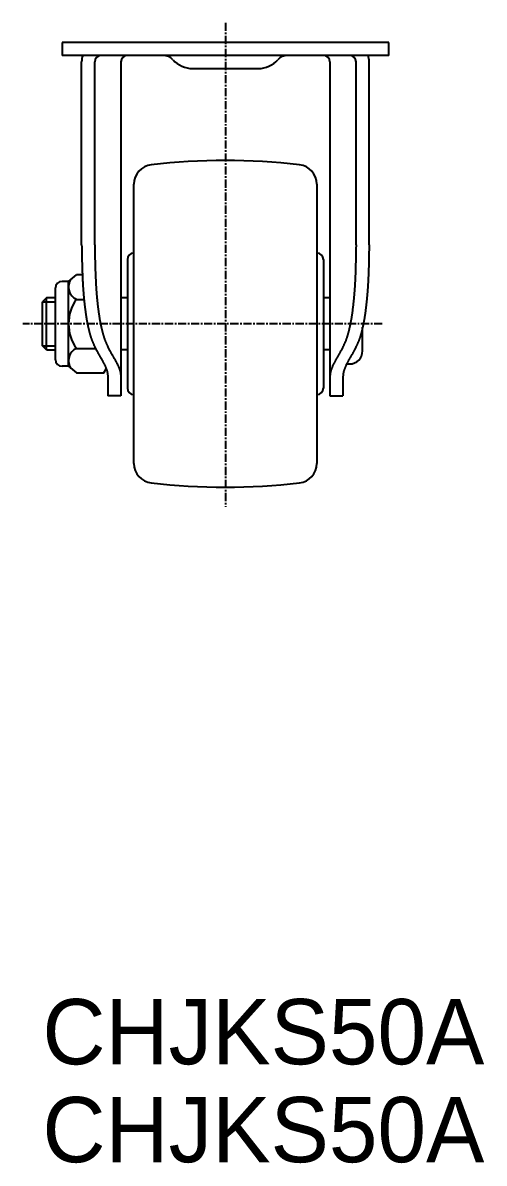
# Model space of a CAD drawing. Extents: x -3609 to -3385, y -128 to 165.
# Drawn here: x -3608.9 to -3538.3, y -124.9 to 49.7 of the extents above; entities that cross this region are included whole.
import ezdxf

# ---------------------------------------------------------------- set-up
doc = ezdxf.new("R2010")
doc.units = 0
doc.linetypes.add('CENTER', pattern=[2, 1.25, -0.25, 0.25, -0.25])
doc.layers.get('0').update_dxf_attribs({"linetype": 'CONTINUOUS'})
doc.layers.get('DEFPOINTS').update_dxf_attribs({"linetype": 'CONTINUOUS'})
doc.layers.add('CENTER', color=1, linetype='CENTER')

msp = doc.modelspace()

# ---------------------------------------------------------------- linework, layer by layer
at = {"color": 7, "linetype": 'CONTINUOUS'}
for p, q in [((-3552.86, 46.7), (-3602.86, 46.7)), ((-3602.86, 46.7), (-3602.86, 44.7)), ((-3552.86, 44.7), (-3552.86, 46.7)), ((-3552.86, 44.7), (-3602.86, 44.7)), ((-3599.86, 15.7), (-3599.86, 43.7)), ((-3597.86, 15.7), (-3597.86, 43.7)), ((-3593.86, 43.7), (-3593.86, -7.4)), ((-3561.86, 43.7), (-3561.86, -7.4)), ((-3557.86, 15.7), (-3557.86, 43.7)), ((-3555.86, 15.7), (-3555.86, 43.7)), ((-3582.89, 42.7), (-3572.82, 42.7)), ((-3591.86, -17.78), (-3591.86, 24.97)), ((-3563.86, 24.97), (-3563.86, -17.78)), ((-3591.86, 14.44), (-3591.91, 14.44)), ((-3563.86, 14.44), (-3563.81, 14.44)), ((-3592.86, 13.44), (-3592.86, -6.24)), ((-3562.86, 13.44), (-3562.86, -6.24)), ((-3601.86, 10.1), (-3600.66, 11.1)), ((-3599.74, 11.1), (-3600.66, 11.1)), ((-3603.86, -1.9), (-3603.86, 9.1)), ((-3601.86, 10.1), (-3602.86, 10.1)), ((-3601.86, -2.9), (-3601.86, 10.1)), ((-3605.23, 7.6), (-3605.86, 6.97)), ((-3605.23, -0.4), (-3605.23, 7.6)), ((-3603.86, 7.6), (-3605.23, 7.6)), ((-3600.66, 7.35), (-3599.5, 7.35)), ((-3592.86, 7.6), (-3593.86, 7.6)), ((-3561.86, 7.6), (-3562.86, 7.6)), ((-3605.86, 0.22), (-3605.86, 6.97)), ((-3556.86, -0.55), (-3556.86, 3.07)), ((-3605.23, -0.4), (-3605.86, 0.22)), ((-3605.23, -0.4), (-3603.86, -0.4)), ((-3600.66, -0.16), (-3597.73, -0.16)), ((-3592.86, -0.4), (-3593.86, -0.4)), ((-3561.86, -0.4), (-3562.86, -0.4)), ((-3601.86, -2.9), (-3602.86, -2.9)), ((-3601.86, -2.9), (-3600.66, -3.91)), ((-3596.44, -3.91), (-3596.09, -3.3)), ((-3559.3, -2.55), (-3558.86, -2.55)), ((-3600.66, -3.91), (-3596.44, -3.91)), ((-3595.86, -4.4), (-3595.86, -7.4)), ((-3559.86, -4.4), (-3559.86, -7.4)), ((-3593.86, -7.4), (-3595.86, -7.4)), ((-3591.86, -7.25), (-3591.91, -7.24)), ((-3563.86, -7.25), (-3563.81, -7.24)), ((-3561.86, -7.4), (-3559.86, -7.4))]:
    msp.add_line(p, q, dxfattribs=at)
at = {"color": 3, "linetype": 'CONTINUOUS'}
for p, q in [((-3605.86, 6.97), (-3603.86, 6.97)), ((-3605.86, 0.22), (-3603.86, 0.22))]:
    msp.add_line(p, q, dxfattribs=at)
at = {"color": 7}
for points in [[(-3599.86, 15.7, 0), (-3599.86, 15.65, 0), (-3599.86, 15.59, 0), (-3599.86, 15.54, 0), (-3599.85, 15.49, 0), (-3599.85, 15.43, 0), (-3599.85, 15.38, 0), (-3599.85, 15.32, 0), (-3599.85, 15.27, 0), (-3599.85, 15.21, 0), (-3599.85, 15.16, 0), (-3599.85, 15.11, 0), (-3599.85, 15.05, 0), (-3599.85, 15, 0), (-3599.85, 14.94, 0), (-3599.84, 14.89, 0), (-3599.84, 14.83, 0), (-3599.84, 14.78, 0), (-3599.84, 14.72, 0), (-3599.84, 14.67, 0), (-3599.84, 14.62, 0), (-3599.84, 14.56, 0), (-3599.84, 14.51, 0), (-3599.84, 14.45, 0), (-3599.84, 14.4, 0), (-3599.83, 14.34, 0), (-3599.83, 14.29, 0), (-3599.83, 14.23, 0), (-3599.83, 14.18, 0), (-3599.83, 14.13, 0), (-3599.83, 14.07, 0), (-3599.83, 14.02, 0), (-3599.83, 13.96, 0), (-3599.83, 13.91, 0), (-3599.82, 13.85, 0), (-3599.82, 13.8, 0), (-3599.82, 13.75, 0), (-3599.82, 13.69, 0), (-3599.82, 13.64, 0), (-3599.82, 13.58, 0), (-3599.82, 13.53, 0), (-3599.82, 13.47, 0), (-3599.82, 13.42, 0), (-3599.81, 13.37, 0), (-3599.81, 13.31, 0), (-3599.81, 13.26, 0), (-3599.81, 13.2, 0), (-3599.81, 13.15, 0), (-3599.81, 13.09, 0), (-3599.81, 13.04, 0), (-3599.8, 12.98, 0), (-3599.8, 12.93, 0), (-3599.8, 12.88, 0), (-3599.8, 12.82, 0), (-3599.8, 12.77, 0), (-3599.8, 12.71, 0), (-3599.8, 12.66, 0), (-3599.79, 12.6, 0), (-3599.79, 12.55, 0), (-3599.79, 12.5, 0), (-3599.79, 12.44, 0), (-3599.79, 12.39, 0), (-3599.79, 12.33, 0), (-3599.79, 12.28, 0), (-3599.78, 12.22, 0), (-3599.78, 12.17, 0), (-3599.78, 12.12, 0), (-3599.78, 12.06, 0), (-3599.78, 12.01, 0), (-3599.77, 11.95, 0), (-3599.77, 11.9, 0), (-3599.77, 11.84, 0), (-3599.77, 11.79, 0), (-3599.77, 11.73, 0), (-3599.77, 11.68, 0), (-3599.76, 11.63, 0), (-3599.76, 11.57, 0), (-3599.76, 11.52, 0), (-3599.76, 11.46, 0), (-3599.76, 11.41, 0), (-3599.75, 11.35, 0), (-3599.75, 11.3, 0), (-3599.75, 11.25, 0), (-3599.75, 11.19, 0), (-3599.75, 11.14, 0), (-3599.74, 11.08, 0), (-3599.74, 11.03, 0), (-3599.74, 10.97, 0), (-3599.74, 10.92, 0), (-3599.73, 10.87, 0), (-3599.73, 10.81, 0), (-3599.73, 10.76, 0), (-3599.73, 10.7, 0), (-3599.72, 10.65, 0), (-3599.72, 10.6, 0), (-3599.72, 10.54, 0), (-3599.72, 10.49, 0), (-3599.71, 10.43, 0), (-3599.71, 10.38, 0), (-3599.71, 10.32, 0), (-3599.71, 10.27, 0), (-3599.7, 10.22, 0), (-3599.7, 10.16, 0), (-3599.7, 10.11, 0), (-3599.69, 10.05, 0), (-3599.69, 10, 0), (-3599.69, 9.94, 0), (-3599.69, 9.89, 0), (-3599.68, 9.84, 0), (-3599.68, 9.78, 0), (-3599.68, 9.73, 0), (-3599.67, 9.67, 0), (-3599.67, 9.62, 0), (-3599.67, 9.57, 0), (-3599.66, 9.51, 0), (-3599.66, 9.46, 0), (-3599.66, 9.4, 0), (-3599.65, 9.35, 0), (-3599.65, 9.29, 0), (-3599.65, 9.24, 0), (-3599.64, 9.19, 0), (-3599.64, 9.13, 0), (-3599.64, 9.08, 0), (-3599.63, 9.02, 0), (-3599.63, 8.97, 0), (-3599.63, 8.92, 0), (-3599.62, 8.86, 0), (-3599.62, 8.81, 0), (-3599.61, 8.75, 0), (-3599.61, 8.7, 0), (-3599.61, 8.64, 0), (-3599.6, 8.59, 0), (-3599.6, 8.54, 0), (-3599.59, 8.48, 0), (-3599.59, 8.43, 0), (-3599.59, 8.37, 0), (-3599.58, 8.32, 0), (-3599.58, 8.27, 0), (-3599.57, 8.21, 0), (-3599.57, 8.16, 0), (-3599.56, 8.1, 0), (-3599.56, 8.05, 0), (-3599.56, 8, 0), (-3599.55, 7.94, 0), (-3599.55, 7.89, 0), (-3599.54, 7.83, 0), (-3599.54, 7.78, 0), (-3599.53, 7.73, 0), (-3599.53, 7.67, 0), (-3599.52, 7.62, 0), (-3599.52, 7.56, 0), (-3599.51, 7.51, 0), (-3599.51, 7.46, 0), (-3599.5, 7.4, 0), (-3599.5, 7.35, 0), (-3599.49, 7.29, 0), (-3599.49, 7.24, 0), (-3599.48, 7.19, 0), (-3599.48, 7.13, 0), (-3599.47, 7.08, 0), (-3599.46, 7.02, 0), (-3599.46, 6.97, 0), (-3599.45, 6.92, 0), (-3599.45, 6.86, 0), (-3599.44, 6.81, 0), (-3599.44, 6.75, 0), (-3599.43, 6.7, 0), (-3599.42, 6.65, 0), (-3599.42, 6.59, 0), (-3599.41, 6.54, 0), (-3599.41, 6.48, 0), (-3599.4, 6.43, 0), (-3599.39, 6.38, 0), (-3599.39, 6.32, 0), (-3599.38, 6.27, 0), (-3599.37, 6.21, 0), (-3599.37, 6.16, 0), (-3599.36, 6.11, 0), (-3599.36, 6.05, 0), (-3599.35, 6, 0), (-3599.34, 5.95, 0), (-3599.34, 5.89, 0), (-3599.33, 5.84, 0), (-3599.32, 5.78, 0), (-3599.31, 5.73, 0), (-3599.31, 5.68, 0), (-3599.3, 5.62, 0), (-3599.29, 5.57, 0), (-3599.29, 5.51, 0), (-3599.28, 5.46, 0), (-3599.27, 5.41, 0), (-3599.26, 5.35, 0), (-3599.26, 5.3, 0), (-3599.25, 5.25, 0), (-3599.24, 5.19, 0), (-3599.23, 5.14, 0), (-3599.22, 5.08, 0), (-3599.22, 5.03, 0), (-3599.21, 4.98, 0), (-3599.2, 4.92, 0), (-3599.19, 4.87, 0), (-3599.18, 4.82, 0), (-3599.18, 4.76, 0), (-3599.17, 4.71, 0), (-3599.16, 4.66, 0), (-3599.15, 4.6, 0), (-3599.14, 4.55, 0), (-3599.13, 4.49, 0), (-3599.12, 4.44, 0), (-3599.11, 4.39, 0), (-3599.11, 4.33, 0), (-3599.1, 4.28, 0), (-3599.09, 4.23, 0), (-3599.08, 4.17, 0), (-3599.07, 4.12, 0), (-3599.06, 4.07, 0), (-3599.05, 4.01, 0), (-3599.04, 3.96, 0), (-3599.03, 3.91, 0), (-3599.02, 3.85, 0), (-3599.01, 3.8, 0), (-3599, 3.75, 0), (-3598.99, 3.69, 0), (-3598.98, 3.64, 0), (-3598.97, 3.59, 0), (-3598.96, 3.53, 0), (-3598.95, 3.48, 0), (-3598.93, 3.43, 0), (-3598.92, 3.37, 0), (-3598.91, 3.32, 0), (-3598.9, 3.27, 0), (-3598.89, 3.21, 0), (-3598.88, 3.16, 0), (-3598.87, 3.11, 0), (-3598.86, 3.05, 0), (-3598.84, 3, 0), (-3598.83, 2.95, 0), (-3598.82, 2.89, 0), (-3598.81, 2.84, 0), (-3598.79, 2.79, 0), (-3598.78, 2.74, 0), (-3598.77, 2.68, 0), (-3598.76, 2.63, 0), (-3598.74, 2.58, 0), (-3598.73, 2.52, 0), (-3598.72, 2.47, 0), (-3598.7, 2.42, 0), (-3598.69, 2.37, 0), (-3598.68, 2.31, 0), (-3598.66, 2.26, 0), (-3598.65, 2.21, 0), (-3598.63, 2.16, 0), (-3598.62, 2.1, 0), (-3598.61, 2.05, 0), (-3598.59, 2, 0), (-3598.58, 1.95, 0), (-3598.56, 1.9, 0), (-3598.54, 1.84, 0), (-3598.53, 1.79, 0), (-3598.51, 1.74, 0), (-3598.5, 1.69, 0), (-3598.48, 1.64, 0), (-3598.46, 1.58, 0), (-3598.45, 1.53, 0), (-3598.43, 1.48, 0), (-3598.41, 1.43, 0), (-3598.39, 1.38, 0), (-3598.38, 1.33, 0), (-3598.36, 1.28, 0), (-3598.34, 1.22, 0), (-3598.32, 1.17, 0), (-3598.3, 1.12, 0), (-3598.28, 1.07, 0), (-3598.26, 1.02, 0), (-3598.24, 0.97, 0), (-3598.22, 0.92, 0), (-3598.2, 0.87, 0), (-3598.18, 0.82, 0), (-3598.16, 0.77, 0), (-3598.14, 0.72, 0), (-3598.12, 0.67, 0), (-3598.1, 0.62, 0), (-3598.08, 0.57, 0), (-3598.06, 0.52, 0), (-3598.03, 0.47, 0), (-3598.01, 0.42, 0), (-3597.99, 0.37, 0), (-3597.97, 0.32, 0), (-3597.94, 0.27, 0), (-3597.92, 0.22, 0), (-3597.9, 0.17, 0), (-3597.87, 0.13, 0), (-3597.85, 0.08, 0), (-3597.83, 0.03, 0), (-3597.8, -0.02, 0), (-3597.78, -0.07, 0), (-3597.75, -0.12, 0), (-3597.73, -0.17, 0), (-3597.7, -0.22, 0), (-3597.68, -0.26, 0), (-3597.65, -0.31, 0), (-3597.63, -0.36, 0), (-3597.6, -0.41, 0), (-3597.58, -0.46, 0), (-3597.55, -0.5, 0), (-3597.53, -0.55, 0), (-3597.5, -0.6, 0), (-3597.48, -0.65, 0), (-3597.45, -0.69, 0), (-3597.42, -0.74, 0), (-3597.4, -0.79, 0), (-3597.37, -0.84, 0), (-3597.34, -0.88, 0), (-3597.32, -0.93, 0), (-3597.29, -0.98, 0), (-3597.26, -1.03, 0), (-3597.24, -1.07, 0), (-3597.21, -1.12, 0), (-3597.18, -1.17, 0), (-3597.16, -1.22, 0), (-3597.13, -1.26, 0), (-3597.1, -1.31, 0), (-3597.07, -1.36, 0), (-3597.05, -1.4, 0), (-3597.02, -1.45, 0), (-3596.99, -1.5, 0), (-3596.97, -1.54, 0), (-3596.94, -1.59, 0), (-3596.91, -1.64, 0), (-3596.88, -1.68, 0), (-3596.86, -1.73, 0), (-3596.83, -1.78, 0), (-3596.8, -1.83, 0), (-3596.77, -1.87, 0), (-3596.75, -1.92, 0), (-3596.72, -1.97, 0), (-3596.69, -2.01, 0), (-3596.67, -2.06, 0), (-3596.64, -2.11, 0), (-3596.62, -2.16, 0), (-3596.59, -2.2, 0), (-3596.56, -2.25, 0), (-3596.54, -2.3, 0), (-3596.51, -2.35, 0), (-3596.49, -2.4, 0), (-3596.47, -2.45, 0), (-3596.44, -2.49, 0), (-3596.42, -2.54, 0), (-3596.39, -2.59, 0), (-3596.37, -2.64, 0), (-3596.35, -2.69, 0), (-3596.32, -2.74, 0), (-3596.3, -2.79, 0), (-3596.28, -2.84, 0), (-3596.26, -2.89, 0), (-3596.24, -2.94, 0), (-3596.22, -2.99, 0), (-3596.19, -3.04, 0), (-3596.17, -3.09, 0), (-3596.15, -3.14, 0), (-3596.13, -3.19, 0), (-3596.11, -3.24, 0), (-3596.09, -3.29, 0), (-3596.07, -3.34, 0), (-3596.06, -3.39, 0), (-3596.04, -3.44, 0), (-3596.02, -3.5, 0), (-3596, -3.55, 0), (-3595.99, -3.6, 0), (-3595.97, -3.65, 0), (-3595.96, -3.7, 0), (-3595.95, -3.76, 0), (-3595.94, -3.81, 0), (-3595.93, -3.86, 0), (-3595.92, -3.92, 0), (-3595.91, -3.97, 0), (-3595.9, -4.02, 0), (-3595.89, -4.08, 0), (-3595.89, -4.13, 0), (-3595.88, -4.19, 0), (-3595.87, -4.24, 0), (-3595.87, -4.29, 0), (-3595.86, -4.35, 0), (-3595.86, -4.4, 0)], [(-3597.86, 15.7, 0), (-3597.86, 15.65, 0), (-3597.86, 15.59, 0), (-3597.86, 15.54, 0), (-3597.85, 15.49, 0), (-3597.85, 15.43, 0), (-3597.85, 15.38, 0), (-3597.85, 15.32, 0), (-3597.85, 15.27, 0), (-3597.85, 15.21, 0), (-3597.85, 15.16, 0), (-3597.85, 15.11, 0), (-3597.85, 15.05, 0), (-3597.85, 15, 0), (-3597.85, 14.94, 0), (-3597.84, 14.89, 0), (-3597.84, 14.83, 0), (-3597.84, 14.78, 0), (-3597.84, 14.72, 0), (-3597.84, 14.67, 0), (-3597.84, 14.62, 0), (-3597.84, 14.56, 0), (-3597.84, 14.51, 0), (-3597.84, 14.45, 0), (-3597.84, 14.4, 0), (-3597.83, 14.34, 0), (-3597.83, 14.29, 0), (-3597.83, 14.23, 0), (-3597.83, 14.18, 0), (-3597.83, 14.13, 0), (-3597.83, 14.07, 0), (-3597.83, 14.02, 0), (-3597.83, 13.96, 0), (-3597.83, 13.91, 0), (-3597.82, 13.85, 0), (-3597.82, 13.8, 0), (-3597.82, 13.75, 0), (-3597.82, 13.69, 0), (-3597.82, 13.64, 0), (-3597.82, 13.58, 0), (-3597.82, 13.53, 0), (-3597.82, 13.47, 0), (-3597.82, 13.42, 0), (-3597.81, 13.37, 0), (-3597.81, 13.31, 0), (-3597.81, 13.26, 0), (-3597.81, 13.2, 0), (-3597.81, 13.15, 0), (-3597.81, 13.09, 0), (-3597.81, 13.04, 0), (-3597.8, 12.98, 0), (-3597.8, 12.93, 0), (-3597.8, 12.88, 0), (-3597.8, 12.82, 0), (-3597.8, 12.77, 0), (-3597.8, 12.71, 0), (-3597.8, 12.66, 0), (-3597.79, 12.6, 0), (-3597.79, 12.55, 0), (-3597.79, 12.5, 0), (-3597.79, 12.44, 0), (-3597.79, 12.39, 0), (-3597.79, 12.33, 0), (-3597.79, 12.28, 0), (-3597.78, 12.22, 0), (-3597.78, 12.17, 0), (-3597.78, 12.12, 0), (-3597.78, 12.06, 0), (-3597.78, 12.01, 0), (-3597.77, 11.95, 0), (-3597.77, 11.9, 0), (-3597.77, 11.84, 0), (-3597.77, 11.79, 0), (-3597.77, 11.73, 0), (-3597.77, 11.68, 0), (-3597.76, 11.63, 0), (-3597.76, 11.57, 0), (-3597.76, 11.52, 0), (-3597.76, 11.46, 0), (-3597.76, 11.41, 0), (-3597.75, 11.35, 0), (-3597.75, 11.3, 0), (-3597.75, 11.25, 0), (-3597.75, 11.19, 0), (-3597.75, 11.14, 0), (-3597.74, 11.08, 0), (-3597.74, 11.03, 0), (-3597.74, 10.97, 0), (-3597.74, 10.92, 0), (-3597.73, 10.87, 0), (-3597.73, 10.81, 0), (-3597.73, 10.76, 0), (-3597.73, 10.7, 0), (-3597.72, 10.65, 0), (-3597.72, 10.6, 0), (-3597.72, 10.54, 0), (-3597.72, 10.49, 0), (-3597.71, 10.43, 0), (-3597.71, 10.38, 0), (-3597.71, 10.32, 0), (-3597.71, 10.27, 0), (-3597.7, 10.22, 0), (-3597.7, 10.16, 0), (-3597.7, 10.11, 0), (-3597.69, 10.05, 0), (-3597.69, 10, 0), (-3597.69, 9.94, 0), (-3597.69, 9.89, 0), (-3597.68, 9.84, 0), (-3597.68, 9.78, 0), (-3597.68, 9.73, 0), (-3597.67, 9.67, 0), (-3597.67, 9.62, 0), (-3597.67, 9.57, 0), (-3597.66, 9.51, 0), (-3597.66, 9.46, 0), (-3597.66, 9.4, 0), (-3597.65, 9.35, 0), (-3597.65, 9.29, 0), (-3597.65, 9.24, 0), (-3597.64, 9.19, 0), (-3597.64, 9.13, 0), (-3597.64, 9.08, 0), (-3597.63, 9.02, 0), (-3597.63, 8.97, 0), (-3597.63, 8.92, 0), (-3597.62, 8.86, 0), (-3597.62, 8.81, 0), (-3597.61, 8.75, 0), (-3597.61, 8.7, 0), (-3597.61, 8.64, 0), (-3597.6, 8.59, 0), (-3597.6, 8.54, 0), (-3597.59, 8.48, 0), (-3597.59, 8.43, 0), (-3597.59, 8.37, 0), (-3597.58, 8.32, 0), (-3597.58, 8.27, 0), (-3597.57, 8.21, 0), (-3597.57, 8.16, 0), (-3597.56, 8.1, 0), (-3597.56, 8.05, 0), (-3597.56, 8, 0), (-3597.55, 7.94, 0), (-3597.55, 7.89, 0), (-3597.54, 7.83, 0), (-3597.54, 7.78, 0), (-3597.53, 7.73, 0), (-3597.53, 7.67, 0), (-3597.52, 7.62, 0), (-3597.52, 7.56, 0), (-3597.51, 7.51, 0), (-3597.51, 7.46, 0), (-3597.5, 7.4, 0), (-3597.5, 7.35, 0), (-3597.49, 7.29, 0), (-3597.49, 7.24, 0), (-3597.48, 7.19, 0), (-3597.48, 7.13, 0), (-3597.47, 7.08, 0), (-3597.46, 7.02, 0), (-3597.46, 6.97, 0), (-3597.45, 6.92, 0), (-3597.45, 6.86, 0), (-3597.44, 6.81, 0), (-3597.44, 6.75, 0), (-3597.43, 6.7, 0), (-3597.42, 6.65, 0), (-3597.42, 6.59, 0), (-3597.41, 6.54, 0), (-3597.41, 6.48, 0), (-3597.4, 6.43, 0), (-3597.39, 6.38, 0), (-3597.39, 6.32, 0), (-3597.38, 6.27, 0), (-3597.37, 6.21, 0), (-3597.37, 6.16, 0), (-3597.36, 6.11, 0), (-3597.36, 6.05, 0), (-3597.35, 6, 0), (-3597.34, 5.95, 0), (-3597.34, 5.89, 0), (-3597.33, 5.84, 0), (-3597.32, 5.78, 0), (-3597.31, 5.73, 0), (-3597.31, 5.68, 0), (-3597.3, 5.62, 0), (-3597.29, 5.57, 0), (-3597.29, 5.51, 0), (-3597.28, 5.46, 0), (-3597.27, 5.41, 0), (-3597.26, 5.35, 0), (-3597.26, 5.3, 0), (-3597.25, 5.25, 0), (-3597.24, 5.19, 0), (-3597.23, 5.14, 0), (-3597.22, 5.08, 0), (-3597.22, 5.03, 0), (-3597.21, 4.98, 0), (-3597.2, 4.92, 0), (-3597.19, 4.87, 0), (-3597.18, 4.82, 0), (-3597.18, 4.76, 0), (-3597.17, 4.71, 0), (-3597.16, 4.66, 0), (-3597.15, 4.6, 0), (-3597.14, 4.55, 0), (-3597.13, 4.49, 0), (-3597.12, 4.44, 0), (-3597.11, 4.39, 0), (-3597.11, 4.33, 0), (-3597.1, 4.28, 0), (-3597.09, 4.23, 0), (-3597.08, 4.17, 0), (-3597.07, 4.12, 0), (-3597.06, 4.07, 0), (-3597.05, 4.01, 0), (-3597.04, 3.96, 0), (-3597.03, 3.91, 0), (-3597.02, 3.85, 0), (-3597.01, 3.8, 0), (-3597, 3.75, 0), (-3596.99, 3.69, 0), (-3596.98, 3.64, 0), (-3596.97, 3.59, 0), (-3596.96, 3.53, 0), (-3596.95, 3.48, 0), (-3596.93, 3.43, 0), (-3596.92, 3.37, 0), (-3596.91, 3.32, 0), (-3596.9, 3.27, 0), (-3596.89, 3.21, 0), (-3596.88, 3.16, 0), (-3596.87, 3.11, 0), (-3596.86, 3.05, 0), (-3596.84, 3, 0), (-3596.83, 2.95, 0), (-3596.82, 2.89, 0), (-3596.81, 2.84, 0), (-3596.79, 2.79, 0), (-3596.78, 2.74, 0), (-3596.77, 2.68, 0), (-3596.76, 2.63, 0), (-3596.74, 2.58, 0), (-3596.73, 2.52, 0), (-3596.72, 2.47, 0), (-3596.7, 2.42, 0), (-3596.69, 2.37, 0), (-3596.68, 2.31, 0), (-3596.66, 2.26, 0), (-3596.65, 2.21, 0), (-3596.63, 2.16, 0), (-3596.62, 2.1, 0), (-3596.61, 2.05, 0), (-3596.59, 2, 0), (-3596.58, 1.95, 0), (-3596.56, 1.9, 0), (-3596.54, 1.84, 0), (-3596.53, 1.79, 0), (-3596.51, 1.74, 0), (-3596.5, 1.69, 0), (-3596.48, 1.64, 0), (-3596.46, 1.58, 0), (-3596.45, 1.53, 0), (-3596.43, 1.48, 0), (-3596.41, 1.43, 0), (-3596.39, 1.38, 0), (-3596.38, 1.33, 0), (-3596.36, 1.28, 0), (-3596.34, 1.22, 0), (-3596.32, 1.17, 0), (-3596.3, 1.12, 0), (-3596.28, 1.07, 0), (-3596.26, 1.02, 0), (-3596.24, 0.97, 0), (-3596.22, 0.92, 0), (-3596.2, 0.87, 0), (-3596.18, 0.82, 0), (-3596.16, 0.77, 0), (-3596.14, 0.72, 0), (-3596.12, 0.67, 0), (-3596.1, 0.62, 0), (-3596.08, 0.57, 0), (-3596.06, 0.52, 0), (-3596.03, 0.47, 0), (-3596.01, 0.42, 0), (-3595.99, 0.37, 0), (-3595.97, 0.32, 0), (-3595.94, 0.27, 0), (-3595.92, 0.22, 0), (-3595.9, 0.17, 0), (-3595.87, 0.13, 0), (-3595.85, 0.08, 0), (-3595.83, 0.03, 0), (-3595.8, -0.02, 0), (-3595.78, -0.07, 0), (-3595.75, -0.12, 0), (-3595.73, -0.17, 0), (-3595.7, -0.22, 0), (-3595.68, -0.26, 0), (-3595.65, -0.31, 0), (-3595.63, -0.36, 0), (-3595.6, -0.41, 0), (-3595.58, -0.46, 0), (-3595.55, -0.5, 0), (-3595.53, -0.55, 0), (-3595.5, -0.6, 0), (-3595.48, -0.65, 0), (-3595.45, -0.69, 0), (-3595.42, -0.74, 0), (-3595.4, -0.79, 0), (-3595.37, -0.84, 0), (-3595.34, -0.88, 0), (-3595.32, -0.93, 0), (-3595.29, -0.98, 0), (-3595.26, -1.03, 0), (-3595.24, -1.07, 0), (-3595.21, -1.12, 0), (-3595.18, -1.17, 0), (-3595.16, -1.22, 0), (-3595.13, -1.26, 0), (-3595.1, -1.31, 0), (-3595.07, -1.36, 0), (-3595.05, -1.4, 0), (-3595.02, -1.45, 0), (-3594.99, -1.5, 0), (-3594.97, -1.54, 0), (-3594.94, -1.59, 0), (-3594.91, -1.64, 0), (-3594.88, -1.68, 0), (-3594.86, -1.73, 0), (-3594.83, -1.78, 0), (-3594.8, -1.83, 0), (-3594.77, -1.87, 0), (-3594.75, -1.92, 0), (-3594.72, -1.97, 0), (-3594.69, -2.01, 0), (-3594.67, -2.06, 0), (-3594.64, -2.11, 0), (-3594.62, -2.16, 0), (-3594.59, -2.2, 0), (-3594.56, -2.25, 0), (-3594.54, -2.3, 0), (-3594.51, -2.35, 0), (-3594.49, -2.4, 0), (-3594.47, -2.45, 0), (-3594.44, -2.49, 0), (-3594.42, -2.54, 0), (-3594.39, -2.59, 0), (-3594.37, -2.64, 0), (-3594.35, -2.69, 0), (-3594.32, -2.74, 0), (-3594.3, -2.79, 0), (-3594.28, -2.84, 0), (-3594.26, -2.89, 0), (-3594.24, -2.94, 0), (-3594.22, -2.99, 0), (-3594.19, -3.04, 0), (-3594.17, -3.09, 0), (-3594.15, -3.14, 0), (-3594.13, -3.19, 0), (-3594.11, -3.24, 0), (-3594.09, -3.29, 0), (-3594.07, -3.34, 0), (-3594.06, -3.39, 0), (-3594.04, -3.44, 0), (-3594.02, -3.5, 0), (-3594, -3.55, 0), (-3593.99, -3.6, 0), (-3593.97, -3.65, 0), (-3593.96, -3.7, 0), (-3593.95, -3.76, 0), (-3593.94, -3.81, 0), (-3593.93, -3.86, 0), (-3593.92, -3.92, 0), (-3593.91, -3.97, 0), (-3593.9, -4.02, 0), (-3593.89, -4.08, 0), (-3593.89, -4.13, 0), (-3593.88, -4.19, 0), (-3593.87, -4.24, 0), (-3593.87, -4.29, 0), (-3593.86, -4.35, 0), (-3593.86, -4.4, 0)], [(-3557.86, 15.7, 0), (-3557.86, 15.65, 0), (-3557.86, 15.59, 0), (-3557.86, 15.54, 0), (-3557.86, 15.49, 0), (-3557.86, 15.43, 0), (-3557.86, 15.38, 0), (-3557.87, 15.32, 0), (-3557.87, 15.27, 0), (-3557.87, 15.21, 0), (-3557.87, 15.16, 0), (-3557.87, 15.11, 0), (-3557.87, 15.05, 0), (-3557.87, 15, 0), (-3557.87, 14.94, 0), (-3557.87, 14.89, 0), (-3557.87, 14.83, 0), (-3557.87, 14.78, 0), (-3557.88, 14.72, 0), (-3557.88, 14.67, 0), (-3557.88, 14.62, 0), (-3557.88, 14.56, 0), (-3557.88, 14.51, 0), (-3557.88, 14.45, 0), (-3557.88, 14.4, 0), (-3557.88, 14.34, 0), (-3557.88, 14.29, 0), (-3557.88, 14.23, 0), (-3557.89, 14.18, 0), (-3557.89, 14.13, 0), (-3557.89, 14.07, 0), (-3557.89, 14.02, 0), (-3557.89, 13.96, 0), (-3557.89, 13.91, 0), (-3557.89, 13.85, 0), (-3557.89, 13.8, 0), (-3557.89, 13.75, 0), (-3557.9, 13.69, 0), (-3557.9, 13.64, 0), (-3557.9, 13.58, 0), (-3557.9, 13.53, 0), (-3557.9, 13.47, 0), (-3557.9, 13.42, 0), (-3557.9, 13.37, 0), (-3557.9, 13.31, 0), (-3557.91, 13.26, 0), (-3557.91, 13.2, 0), (-3557.91, 13.15, 0), (-3557.91, 13.09, 0), (-3557.91, 13.04, 0), (-3557.91, 12.98, 0), (-3557.91, 12.93, 0), (-3557.92, 12.88, 0), (-3557.92, 12.82, 0), (-3557.92, 12.77, 0), (-3557.92, 12.71, 0), (-3557.92, 12.66, 0), (-3557.92, 12.6, 0), (-3557.92, 12.55, 0), (-3557.93, 12.5, 0), (-3557.93, 12.44, 0), (-3557.93, 12.39, 0), (-3557.93, 12.33, 0), (-3557.93, 12.28, 0), (-3557.93, 12.22, 0), (-3557.94, 12.17, 0), (-3557.94, 12.12, 0), (-3557.94, 12.06, 0), (-3557.94, 12.01, 0), (-3557.94, 11.95, 0), (-3557.94, 11.9, 0), (-3557.95, 11.84, 0), (-3557.95, 11.79, 0), (-3557.95, 11.73, 0), (-3557.95, 11.68, 0), (-3557.95, 11.63, 0), (-3557.96, 11.57, 0), (-3557.96, 11.52, 0), (-3557.96, 11.46, 0), (-3557.96, 11.41, 0), (-3557.96, 11.35, 0), (-3557.97, 11.3, 0), (-3557.97, 11.25, 0), (-3557.97, 11.19, 0), (-3557.97, 11.14, 0), (-3557.97, 11.08, 0), (-3557.98, 11.03, 0), (-3557.98, 10.97, 0), (-3557.98, 10.92, 0), (-3557.98, 10.87, 0), (-3557.99, 10.81, 0), (-3557.99, 10.76, 0), (-3557.99, 10.7, 0), (-3557.99, 10.65, 0), (-3558, 10.6, 0), (-3558, 10.54, 0), (-3558, 10.49, 0), (-3558, 10.43, 0), (-3558.01, 10.38, 0), (-3558.01, 10.32, 0), (-3558.01, 10.27, 0), (-3558.01, 10.22, 0), (-3558.02, 10.16, 0), (-3558.02, 10.11, 0), (-3558.02, 10.05, 0), (-3558.03, 10, 0), (-3558.03, 9.94, 0), (-3558.03, 9.89, 0), (-3558.03, 9.84, 0), (-3558.04, 9.78, 0), (-3558.04, 9.73, 0), (-3558.04, 9.67, 0), (-3558.05, 9.62, 0), (-3558.05, 9.57, 0), (-3558.05, 9.51, 0), (-3558.06, 9.46, 0), (-3558.06, 9.4, 0), (-3558.06, 9.35, 0), (-3558.07, 9.29, 0), (-3558.07, 9.24, 0), (-3558.07, 9.19, 0), (-3558.08, 9.13, 0), (-3558.08, 9.08, 0), (-3558.08, 9.02, 0), (-3558.09, 8.97, 0), (-3558.09, 8.92, 0), (-3558.1, 8.86, 0), (-3558.1, 8.81, 0), (-3558.1, 8.75, 0), (-3558.11, 8.7, 0), (-3558.11, 8.64, 0), (-3558.11, 8.59, 0), (-3558.12, 8.54, 0), (-3558.12, 8.48, 0), (-3558.13, 8.43, 0), (-3558.13, 8.37, 0), (-3558.14, 8.32, 0), (-3558.14, 8.27, 0), (-3558.14, 8.21, 0), (-3558.15, 8.16, 0), (-3558.15, 8.1, 0), (-3558.16, 8.05, 0), (-3558.16, 8, 0), (-3558.17, 7.94, 0), (-3558.17, 7.89, 0), (-3558.18, 7.83, 0), (-3558.18, 7.78, 0), (-3558.19, 7.73, 0), (-3558.19, 7.67, 0), (-3558.19, 7.62, 0), (-3558.2, 7.56, 0), (-3558.2, 7.51, 0), (-3558.21, 7.46, 0), (-3558.22, 7.4, 0), (-3558.22, 7.35, 0), (-3558.23, 7.29, 0), (-3558.23, 7.24, 0), (-3558.24, 7.19, 0), (-3558.24, 7.13, 0), (-3558.25, 7.08, 0), (-3558.25, 7.02, 0), (-3558.26, 6.97, 0), (-3558.26, 6.92, 0), (-3558.27, 6.86, 0), (-3558.28, 6.81, 0), (-3558.28, 6.75, 0), (-3558.29, 6.7, 0), (-3558.29, 6.65, 0), (-3558.3, 6.59, 0), (-3558.3, 6.54, 0), (-3558.31, 6.48, 0), (-3558.32, 6.43, 0), (-3558.32, 6.38, 0), (-3558.33, 6.32, 0), (-3558.34, 6.27, 0), (-3558.34, 6.21, 0), (-3558.35, 6.16, 0), (-3558.36, 6.11, 0), (-3558.36, 6.05, 0), (-3558.37, 6, 0), (-3558.38, 5.95, 0), (-3558.38, 5.89, 0), (-3558.39, 5.84, 0), (-3558.4, 5.78, 0), (-3558.4, 5.73, 0), (-3558.41, 5.68, 0), (-3558.42, 5.62, 0), (-3558.42, 5.57, 0), (-3558.43, 5.51, 0), (-3558.44, 5.46, 0), (-3558.45, 5.41, 0), (-3558.45, 5.35, 0), (-3558.46, 5.3, 0), (-3558.47, 5.25, 0), (-3558.48, 5.19, 0), (-3558.48, 5.14, 0), (-3558.49, 5.08, 0), (-3558.5, 5.03, 0), (-3558.51, 4.98, 0), (-3558.52, 4.92, 0), (-3558.52, 4.87, 0), (-3558.53, 4.82, 0), (-3558.54, 4.76, 0), (-3558.55, 4.71, 0), (-3558.56, 4.66, 0), (-3558.57, 4.6, 0), (-3558.58, 4.55, 0), (-3558.58, 4.49, 0), (-3558.59, 4.44, 0), (-3558.6, 4.39, 0), (-3558.61, 4.33, 0), (-3558.62, 4.28, 0), (-3558.63, 4.23, 0), (-3558.64, 4.17, 0), (-3558.65, 4.12, 0), (-3558.66, 4.07, 0), (-3558.67, 4.01, 0), (-3558.68, 3.96, 0), (-3558.69, 3.91, 0), (-3558.7, 3.85, 0), (-3558.71, 3.8, 0), (-3558.72, 3.75, 0), (-3558.73, 3.69, 0), (-3558.74, 3.64, 0), (-3558.75, 3.59, 0), (-3558.76, 3.53, 0), (-3558.77, 3.48, 0), (-3558.78, 3.43, 0), (-3558.79, 3.37, 0), (-3558.8, 3.32, 0), (-3558.82, 3.27, 0), (-3558.83, 3.21, 0), (-3558.84, 3.16, 0), (-3558.85, 3.11, 0), (-3558.86, 3.05, 0), (-3558.87, 3, 0), (-3558.89, 2.95, 0), (-3558.9, 2.89, 0), (-3558.91, 2.84, 0), (-3558.92, 2.79, 0), (-3558.93, 2.74, 0), (-3558.95, 2.68, 0), (-3558.96, 2.63, 0), (-3558.97, 2.58, 0), (-3558.99, 2.52, 0), (-3559, 2.47, 0), (-3559.01, 2.42, 0), (-3559.03, 2.37, 0), (-3559.04, 2.31, 0), (-3559.05, 2.26, 0), (-3559.07, 2.21, 0), (-3559.08, 2.16, 0), (-3559.1, 2.1, 0), (-3559.11, 2.05, 0), (-3559.13, 2, 0), (-3559.14, 1.95, 0), (-3559.16, 1.9, 0), (-3559.17, 1.84, 0), (-3559.19, 1.79, 0), (-3559.2, 1.74, 0), (-3559.22, 1.69, 0), (-3559.24, 1.64, 0), (-3559.25, 1.58, 0), (-3559.27, 1.53, 0), (-3559.29, 1.48, 0), (-3559.3, 1.43, 0), (-3559.32, 1.38, 0), (-3559.34, 1.33, 0), (-3559.36, 1.28, 0), (-3559.38, 1.22, 0), (-3559.4, 1.17, 0), (-3559.41, 1.12, 0), (-3559.43, 1.07, 0), (-3559.45, 1.02, 0), (-3559.47, 0.97, 0), (-3559.49, 0.92, 0), (-3559.51, 0.87, 0), (-3559.53, 0.82, 0), (-3559.55, 0.77, 0), (-3559.58, 0.72, 0), (-3559.6, 0.67, 0), (-3559.62, 0.62, 0), (-3559.64, 0.57, 0), (-3559.66, 0.52, 0), (-3559.68, 0.47, 0), (-3559.71, 0.42, 0), (-3559.73, 0.37, 0), (-3559.75, 0.32, 0), (-3559.77, 0.27, 0), (-3559.8, 0.22, 0), (-3559.82, 0.17, 0), (-3559.84, 0.13, 0), (-3559.87, 0.08, 0), (-3559.89, 0.03, 0), (-3559.91, -0.02, 0), (-3559.94, -0.07, 0), (-3559.96, -0.12, 0), (-3559.99, -0.17, 0), (-3560.01, -0.22, 0), (-3560.04, -0.26, 0), (-3560.06, -0.31, 0), (-3560.09, -0.36, 0), (-3560.11, -0.41, 0), (-3560.14, -0.46, 0), (-3560.16, -0.5, 0), (-3560.19, -0.55, 0), (-3560.22, -0.6, 0), (-3560.24, -0.65, 0), (-3560.27, -0.69, 0), (-3560.29, -0.74, 0), (-3560.32, -0.79, 0), (-3560.35, -0.84, 0), (-3560.37, -0.88, 0), (-3560.4, -0.93, 0), (-3560.43, -0.98, 0), (-3560.45, -1.03, 0), (-3560.48, -1.07, 0), (-3560.51, -1.12, 0), (-3560.53, -1.17, 0), (-3560.56, -1.22, 0), (-3560.59, -1.26, 0), (-3560.62, -1.31, 0), (-3560.64, -1.36, 0), (-3560.67, -1.4, 0), (-3560.7, -1.45, 0), (-3560.72, -1.5, 0), (-3560.75, -1.54, 0), (-3560.78, -1.59, 0), (-3560.81, -1.64, 0), (-3560.83, -1.68, 0), (-3560.86, -1.73, 0), (-3560.89, -1.78, 0), (-3560.92, -1.83, 0), (-3560.94, -1.87, 0), (-3560.97, -1.92, 0), (-3561, -1.97, 0), (-3561.02, -2.01, 0), (-3561.05, -2.06, 0), (-3561.08, -2.11, 0), (-3561.1, -2.16, 0), (-3561.13, -2.2, 0), (-3561.15, -2.25, 0), (-3561.18, -2.3, 0), (-3561.2, -2.35, 0), (-3561.23, -2.4, 0), (-3561.25, -2.45, 0), (-3561.28, -2.49, 0), (-3561.3, -2.54, 0), (-3561.32, -2.59, 0), (-3561.35, -2.64, 0), (-3561.37, -2.69, 0), (-3561.39, -2.74, 0), (-3561.41, -2.79, 0), (-3561.44, -2.84, 0), (-3561.46, -2.89, 0), (-3561.48, -2.94, 0), (-3561.5, -2.99, 0), (-3561.52, -3.04, 0), (-3561.54, -3.09, 0), (-3561.56, -3.14, 0), (-3561.58, -3.19, 0), (-3561.6, -3.24, 0), (-3561.62, -3.29, 0), (-3561.64, -3.34, 0), (-3561.66, -3.39, 0), (-3561.68, -3.44, 0), (-3561.7, -3.5, 0), (-3561.71, -3.55, 0), (-3561.73, -3.6, 0), (-3561.74, -3.65, 0), (-3561.76, -3.7, 0), (-3561.77, -3.76, 0), (-3561.78, -3.81, 0), (-3561.79, -3.86, 0), (-3561.8, -3.92, 0), (-3561.81, -3.97, 0), (-3561.82, -4.02, 0), (-3561.83, -4.08, 0), (-3561.83, -4.13, 0), (-3561.84, -4.19, 0), (-3561.84, -4.24, 0), (-3561.85, -4.29, 0), (-3561.85, -4.35, 0), (-3561.86, -4.4, 0)], [(-3555.86, 15.7, 0), (-3555.86, 15.65, 0), (-3555.86, 15.59, 0), (-3555.86, 15.54, 0), (-3555.86, 15.49, 0), (-3555.86, 15.43, 0), (-3555.86, 15.38, 0), (-3555.87, 15.32, 0), (-3555.87, 15.27, 0), (-3555.87, 15.21, 0), (-3555.87, 15.16, 0), (-3555.87, 15.11, 0), (-3555.87, 15.05, 0), (-3555.87, 15, 0), (-3555.87, 14.94, 0), (-3555.87, 14.89, 0), (-3555.87, 14.83, 0), (-3555.87, 14.78, 0), (-3555.88, 14.72, 0), (-3555.88, 14.67, 0), (-3555.88, 14.62, 0), (-3555.88, 14.56, 0), (-3555.88, 14.51, 0), (-3555.88, 14.45, 0), (-3555.88, 14.4, 0), (-3555.88, 14.34, 0), (-3555.88, 14.29, 0), (-3555.88, 14.23, 0), (-3555.89, 14.18, 0), (-3555.89, 14.13, 0), (-3555.89, 14.07, 0), (-3555.89, 14.02, 0), (-3555.89, 13.96, 0), (-3555.89, 13.91, 0), (-3555.89, 13.85, 0), (-3555.89, 13.8, 0), (-3555.89, 13.75, 0), (-3555.9, 13.69, 0), (-3555.9, 13.64, 0), (-3555.9, 13.58, 0), (-3555.9, 13.53, 0), (-3555.9, 13.47, 0), (-3555.9, 13.42, 0), (-3555.9, 13.37, 0), (-3555.9, 13.31, 0), (-3555.91, 13.26, 0), (-3555.91, 13.2, 0), (-3555.91, 13.15, 0), (-3555.91, 13.09, 0), (-3555.91, 13.04, 0), (-3555.91, 12.98, 0), (-3555.91, 12.93, 0), (-3555.92, 12.88, 0), (-3555.92, 12.82, 0), (-3555.92, 12.77, 0), (-3555.92, 12.71, 0), (-3555.92, 12.66, 0), (-3555.92, 12.6, 0), (-3555.92, 12.55, 0), (-3555.93, 12.5, 0), (-3555.93, 12.44, 0), (-3555.93, 12.39, 0), (-3555.93, 12.33, 0), (-3555.93, 12.28, 0), (-3555.93, 12.22, 0), (-3555.94, 12.17, 0), (-3555.94, 12.12, 0), (-3555.94, 12.06, 0), (-3555.94, 12.01, 0), (-3555.94, 11.95, 0), (-3555.94, 11.9, 0), (-3555.95, 11.84, 0), (-3555.95, 11.79, 0), (-3555.95, 11.73, 0), (-3555.95, 11.68, 0), (-3555.95, 11.63, 0), (-3555.96, 11.57, 0), (-3555.96, 11.52, 0), (-3555.96, 11.46, 0), (-3555.96, 11.41, 0), (-3555.96, 11.35, 0), (-3555.97, 11.3, 0), (-3555.97, 11.25, 0), (-3555.97, 11.19, 0), (-3555.97, 11.14, 0), (-3555.97, 11.08, 0), (-3555.98, 11.03, 0), (-3555.98, 10.97, 0), (-3555.98, 10.92, 0), (-3555.98, 10.87, 0), (-3555.99, 10.81, 0), (-3555.99, 10.76, 0), (-3555.99, 10.7, 0), (-3555.99, 10.65, 0), (-3556, 10.6, 0), (-3556, 10.54, 0), (-3556, 10.49, 0), (-3556, 10.43, 0), (-3556.01, 10.38, 0), (-3556.01, 10.32, 0), (-3556.01, 10.27, 0), (-3556.01, 10.22, 0), (-3556.02, 10.16, 0), (-3556.02, 10.11, 0), (-3556.02, 10.05, 0), (-3556.03, 10, 0), (-3556.03, 9.94, 0), (-3556.03, 9.89, 0), (-3556.03, 9.84, 0), (-3556.04, 9.78, 0), (-3556.04, 9.73, 0), (-3556.04, 9.67, 0), (-3556.05, 9.62, 0), (-3556.05, 9.57, 0), (-3556.05, 9.51, 0), (-3556.06, 9.46, 0), (-3556.06, 9.4, 0), (-3556.06, 9.35, 0), (-3556.07, 9.29, 0), (-3556.07, 9.24, 0), (-3556.07, 9.19, 0), (-3556.08, 9.13, 0), (-3556.08, 9.08, 0), (-3556.08, 9.02, 0), (-3556.09, 8.97, 0), (-3556.09, 8.92, 0), (-3556.1, 8.86, 0), (-3556.1, 8.81, 0), (-3556.1, 8.75, 0), (-3556.11, 8.7, 0), (-3556.11, 8.64, 0), (-3556.11, 8.59, 0), (-3556.12, 8.54, 0), (-3556.12, 8.48, 0), (-3556.13, 8.43, 0), (-3556.13, 8.37, 0), (-3556.14, 8.32, 0), (-3556.14, 8.27, 0), (-3556.14, 8.21, 0), (-3556.15, 8.16, 0), (-3556.15, 8.1, 0), (-3556.16, 8.05, 0), (-3556.16, 8, 0), (-3556.17, 7.94, 0), (-3556.17, 7.89, 0), (-3556.18, 7.83, 0), (-3556.18, 7.78, 0), (-3556.19, 7.73, 0), (-3556.19, 7.67, 0), (-3556.19, 7.62, 0), (-3556.2, 7.56, 0), (-3556.2, 7.51, 0), (-3556.21, 7.46, 0), (-3556.22, 7.4, 0), (-3556.22, 7.35, 0), (-3556.23, 7.29, 0), (-3556.23, 7.24, 0), (-3556.24, 7.19, 0), (-3556.24, 7.13, 0), (-3556.25, 7.08, 0), (-3556.25, 7.02, 0), (-3556.26, 6.97, 0), (-3556.26, 6.92, 0), (-3556.27, 6.86, 0), (-3556.28, 6.81, 0), (-3556.28, 6.75, 0), (-3556.29, 6.7, 0), (-3556.29, 6.65, 0), (-3556.3, 6.59, 0), (-3556.3, 6.54, 0), (-3556.31, 6.48, 0), (-3556.32, 6.43, 0), (-3556.32, 6.38, 0), (-3556.33, 6.32, 0), (-3556.34, 6.27, 0), (-3556.34, 6.21, 0), (-3556.35, 6.16, 0), (-3556.36, 6.11, 0), (-3556.36, 6.05, 0), (-3556.37, 6, 0), (-3556.38, 5.95, 0), (-3556.38, 5.89, 0), (-3556.39, 5.84, 0), (-3556.4, 5.78, 0), (-3556.4, 5.73, 0), (-3556.41, 5.68, 0), (-3556.42, 5.62, 0), (-3556.42, 5.57, 0), (-3556.43, 5.51, 0), (-3556.44, 5.46, 0), (-3556.45, 5.41, 0), (-3556.45, 5.35, 0), (-3556.46, 5.3, 0), (-3556.47, 5.25, 0), (-3556.48, 5.19, 0), (-3556.48, 5.14, 0), (-3556.49, 5.08, 0), (-3556.5, 5.03, 0), (-3556.51, 4.98, 0), (-3556.52, 4.92, 0), (-3556.52, 4.87, 0), (-3556.53, 4.82, 0), (-3556.54, 4.76, 0), (-3556.55, 4.71, 0), (-3556.56, 4.66, 0), (-3556.57, 4.6, 0), (-3556.58, 4.55, 0), (-3556.58, 4.49, 0), (-3556.59, 4.44, 0), (-3556.6, 4.39, 0), (-3556.61, 4.33, 0), (-3556.62, 4.28, 0), (-3556.63, 4.23, 0), (-3556.64, 4.17, 0), (-3556.65, 4.12, 0), (-3556.66, 4.07, 0), (-3556.67, 4.01, 0), (-3556.68, 3.96, 0), (-3556.69, 3.91, 0), (-3556.7, 3.85, 0), (-3556.71, 3.8, 0), (-3556.72, 3.75, 0), (-3556.73, 3.69, 0), (-3556.74, 3.64, 0), (-3556.75, 3.59, 0), (-3556.76, 3.53, 0), (-3556.77, 3.48, 0), (-3556.78, 3.43, 0), (-3556.79, 3.37, 0), (-3556.8, 3.32, 0), (-3556.82, 3.27, 0), (-3556.83, 3.21, 0), (-3556.84, 3.16, 0), (-3556.85, 3.11, 0), (-3556.86, 3.05, 0), (-3556.87, 3, 0), (-3556.89, 2.95, 0), (-3556.9, 2.89, 0), (-3556.91, 2.84, 0), (-3556.92, 2.79, 0), (-3556.93, 2.74, 0), (-3556.95, 2.68, 0), (-3556.96, 2.63, 0), (-3556.97, 2.58, 0), (-3556.99, 2.52, 0), (-3557, 2.47, 0), (-3557.01, 2.42, 0), (-3557.03, 2.37, 0), (-3557.04, 2.31, 0), (-3557.05, 2.26, 0), (-3557.07, 2.21, 0), (-3557.08, 2.16, 0), (-3557.1, 2.1, 0), (-3557.11, 2.05, 0), (-3557.13, 2, 0), (-3557.14, 1.95, 0), (-3557.16, 1.9, 0), (-3557.17, 1.84, 0), (-3557.19, 1.79, 0), (-3557.2, 1.74, 0), (-3557.22, 1.69, 0), (-3557.24, 1.64, 0), (-3557.25, 1.58, 0), (-3557.27, 1.53, 0), (-3557.29, 1.48, 0), (-3557.3, 1.43, 0), (-3557.32, 1.38, 0), (-3557.34, 1.33, 0), (-3557.36, 1.28, 0), (-3557.38, 1.22, 0), (-3557.4, 1.17, 0), (-3557.41, 1.12, 0), (-3557.43, 1.07, 0), (-3557.45, 1.02, 0), (-3557.47, 0.97, 0), (-3557.49, 0.92, 0), (-3557.51, 0.87, 0), (-3557.53, 0.82, 0), (-3557.55, 0.77, 0), (-3557.58, 0.72, 0), (-3557.6, 0.67, 0), (-3557.62, 0.62, 0), (-3557.64, 0.57, 0), (-3557.66, 0.52, 0), (-3557.68, 0.47, 0), (-3557.71, 0.42, 0), (-3557.73, 0.37, 0), (-3557.75, 0.32, 0), (-3557.77, 0.27, 0), (-3557.8, 0.22, 0), (-3557.82, 0.17, 0), (-3557.84, 0.13, 0), (-3557.87, 0.08, 0), (-3557.89, 0.03, 0), (-3557.91, -0.02, 0), (-3557.94, -0.07, 0), (-3557.96, -0.12, 0), (-3557.99, -0.17, 0), (-3558.01, -0.22, 0), (-3558.04, -0.26, 0), (-3558.06, -0.31, 0), (-3558.09, -0.36, 0), (-3558.11, -0.41, 0), (-3558.14, -0.46, 0), (-3558.16, -0.5, 0), (-3558.19, -0.55, 0), (-3558.22, -0.6, 0), (-3558.24, -0.65, 0), (-3558.27, -0.69, 0), (-3558.29, -0.74, 0), (-3558.32, -0.79, 0), (-3558.35, -0.84, 0), (-3558.37, -0.88, 0), (-3558.4, -0.93, 0), (-3558.43, -0.98, 0), (-3558.45, -1.03, 0), (-3558.48, -1.07, 0), (-3558.51, -1.12, 0), (-3558.53, -1.17, 0), (-3558.56, -1.22, 0), (-3558.59, -1.26, 0), (-3558.62, -1.31, 0), (-3558.64, -1.36, 0), (-3558.67, -1.4, 0), (-3558.7, -1.45, 0), (-3558.72, -1.5, 0), (-3558.75, -1.54, 0), (-3558.78, -1.59, 0), (-3558.81, -1.64, 0), (-3558.83, -1.68, 0), (-3558.86, -1.73, 0), (-3558.89, -1.78, 0), (-3558.92, -1.83, 0), (-3558.94, -1.87, 0), (-3558.97, -1.92, 0), (-3559, -1.97, 0), (-3559.02, -2.01, 0), (-3559.05, -2.06, 0), (-3559.08, -2.11, 0), (-3559.1, -2.16, 0), (-3559.13, -2.2, 0), (-3559.15, -2.25, 0), (-3559.18, -2.3, 0), (-3559.2, -2.35, 0), (-3559.23, -2.4, 0), (-3559.25, -2.45, 0), (-3559.28, -2.49, 0), (-3559.3, -2.54, 0), (-3559.32, -2.59, 0), (-3559.35, -2.64, 0), (-3559.37, -2.69, 0), (-3559.39, -2.74, 0), (-3559.41, -2.79, 0), (-3559.44, -2.84, 0), (-3559.46, -2.89, 0), (-3559.48, -2.94, 0), (-3559.5, -2.99, 0), (-3559.52, -3.04, 0), (-3559.54, -3.09, 0), (-3559.56, -3.14, 0), (-3559.58, -3.19, 0), (-3559.6, -3.24, 0), (-3559.62, -3.29, 0), (-3559.64, -3.34, 0), (-3559.66, -3.39, 0), (-3559.68, -3.44, 0), (-3559.7, -3.5, 0), (-3559.71, -3.55, 0), (-3559.73, -3.6, 0), (-3559.74, -3.65, 0), (-3559.76, -3.7, 0), (-3559.77, -3.76, 0), (-3559.78, -3.81, 0), (-3559.79, -3.86, 0), (-3559.8, -3.92, 0), (-3559.81, -3.97, 0), (-3559.82, -4.02, 0), (-3559.83, -4.08, 0), (-3559.83, -4.13, 0), (-3559.84, -4.19, 0), (-3559.84, -4.24, 0), (-3559.85, -4.29, 0), (-3559.85, -4.35, 0), (-3559.86, -4.4, 0)]]:
    msp.add_polyline3d(points, dxfattribs=at)
at = {"color": 7, "linetype": 'CONTINUOUS'}
for centre, radius, start, end in [((-3596.86, 43.7), 3, 160.5288, 180), ((-3596.86, 43.7), 1, 90, 180), ((-3592.86, 43.7), 1, 90, 180), ((-3587.37, 42.7), 2, 41.8103, 90), ((-3582.89, 46.7), 4, 221.8103, 270), ((-3572.82, 46.7), 4, 270, 318.1897), ((-3568.35, 42.7), 2, 90, 138.1897), ((-3562.86, 43.7), 1, 0, 90), ((-3558.86, 43.7), 1, 0, 90), ((-3558.86, 43.7), 3, 0, 19.4712), ((-3588.86, 24.97), 3, 96.5115, 180), ((-3577.86, -71.4), 100, 83.4885, 96.5115), ((-3566.86, 24.97), 3, 0, 83.4885), ((-3591.86, 13.44), 1, 93, 180), ((-3563.86, 13.44), 1, 0, 87), ((-3602.86, 9.1), 1, 90, 180), ((-3599.79, 9.23), 2.07, 145.1294, 245.1294), ((-3595.38, 3.6), 6.48, 144.5804, 215.4196), ((-3599.79, -2.03), 2.07, 114.8706, 214.8706), ((-3558.86, -0.55), 2, 270, 0), ((-3602.86, -1.9), 1, 180, 270), ((-3599.18, -2.03), 3.32, 334.3842, 338.0506), ((-3591.86, -6.24), 1, 180, 267), ((-3563.86, -6.24), 1, 273, 0), ((-3588.86, -17.78), 3, 180, 263.4885), ((-3566.86, -17.78), 3, 276.5115, 0), ((-3577.86, 78.6), 100, 263.4885, 276.5115)]:
    msp.add_arc(centre, radius, start, end, dxfattribs=at)
at = {"layer": 'CENTER', "color": 1, "linetype": 'CENTER'}
for p, q in [((-3577.86, 49.7), (-3577.86, -24.4)), ((-3553.86, 3.6), (-3608.86, 3.6))]:
    msp.add_line(p, q, dxfattribs=at)
at = {"layer": 'DEFPOINTS', "color": 0, "linetype": 'BYBLOCK'}
for p in [(-3563.86, 14.6), (-3592.72, 13.95), (-3563.86, -7.4), (-3577.86, -21.4)]:
    msp.add_point(p, dxfattribs=at)

# ---------------------------------------------------------------- texts
at = {"color": 7, "linetype": 'CONTINUOUS'}
for p in [(-3605.86, -109.79), (-3605.86, -124.79)]:
    msp.add_text('CHJKS50A', height=10, dxfattribs=at).set_placement(p)

doc.saveas('drawing.dxf')
